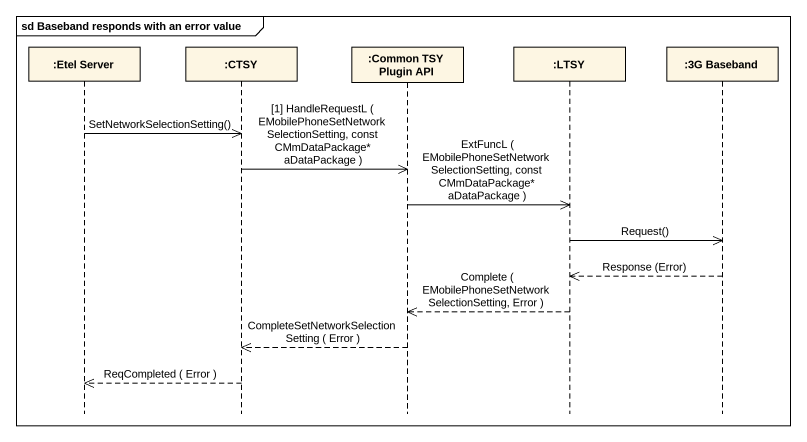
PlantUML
@startuml
mainframe sd Baseband responds with an error value
hide footbox
participant ":Etel Server" as Etel_Server
participant ":CTSY" as CTSY
participant ":Common TSY Plugin API" as Common_TSY_Plugin_API
participant ":LTSY" as LTSY
participant ":3G Baseband" as c3G_Baseband

Etel_Server ->> CTSY : SetNetworkSelectionSetting()
CTSY ->> Common_TSY_Plugin_API : [1] HandleRequestL ( EMobilePhoneSetNetworkSelectionSetting, const CMmDataPackage* aDataPackage )
Common_TSY_Plugin_API ->> LTSY : ExtFuncL ( EMobilePhoneSetNetworkSelectionSetting, const CMmDataPackage* aDataPackage )
LTSY ->> c3G_Baseband : Request()
c3G_Baseband -->> LTSY : Response (Error)
LTSY -->> Common_TSY_Plugin_API : Complete ( EMobilePhoneSetNetworkSelectionSetting, Error )
Common_TSY_Plugin_API -->> CTSY : CompleteSetNetworkSelectionSetting ( Error )
CTSY -->> Etel_Server : ReqCompleted ( Error )
@enduml
